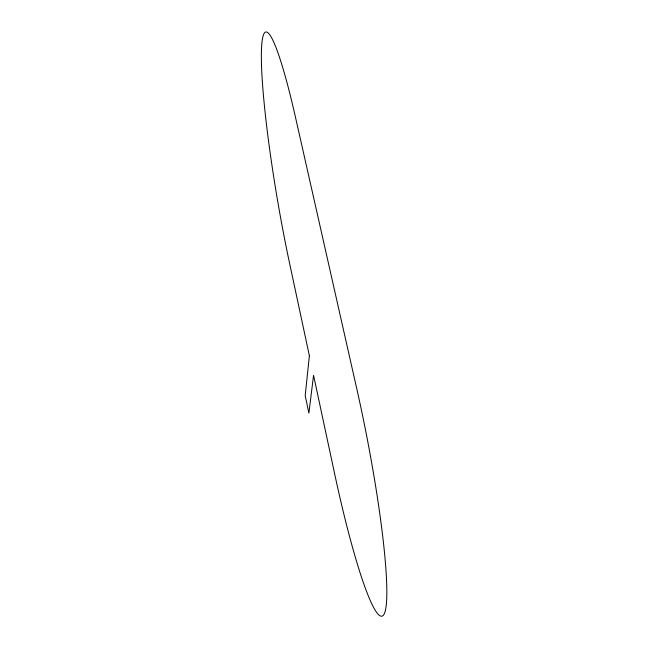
<?xml version="1.0" encoding="UTF-8"?>
<svg xmlns="http://www.w3.org/2000/svg" width="648" height="648" viewBox="0 0 648 648"><rect width="100%" height="100%" fill="white"/><g stroke="black" fill="none" stroke-linecap="round" stroke-linejoin="round"><path stroke-width="0.97" d="M309.38 355.793L305.2 395.644L308.885 413.132L313.559 375.305L334.546 473.364A179.723 19.489 79 0 0 385.228 611.064A179.723 19.489 79 0 0 356.87 389.197L295.464 117.183A167.954 16.799 80.3 0 0 261.5 49.062A167.954 16.799 80.3 0 0 289.753 264.092L309.38 355.793"/></g></svg>
